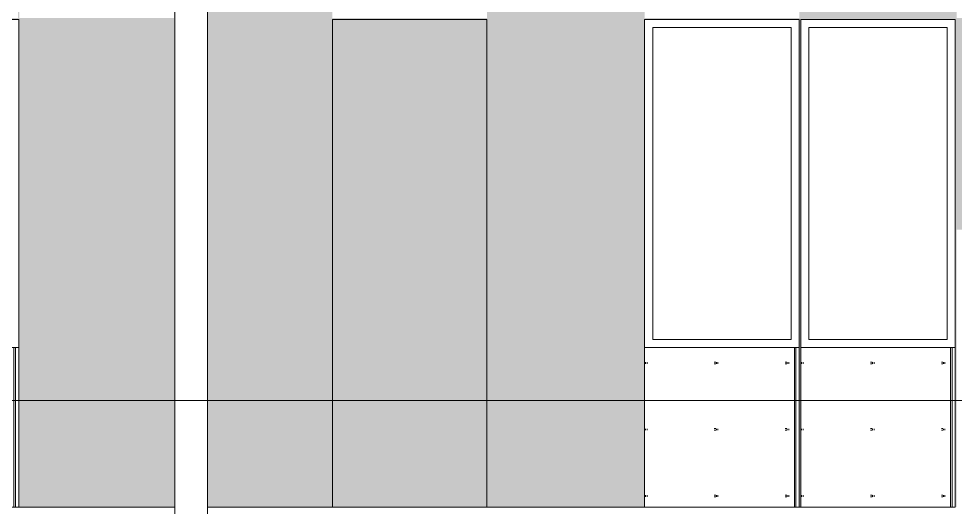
# Model space of a CAD drawing. Header units: inches. Extents: x 1747 to 7619, y -160 to 618.
# Drawn here: x 6730.8 to 6961.2, y 109.7 to 229.9 of the extents above; entities that cross this region are included whole.
import ezdxf

# ---------------------------------------------------------------- set-up
doc = ezdxf.new("R2010")
doc.units = ezdxf.units.IN
doc.header["$MEASUREMENT"] = 0
doc.linetypes.add('Grid Line 1_2_', pattern=[0.875, 0.5, -0.125, 0.125, -0.125])
for name, color, linetype, lineweight in [('0-4', 10, 'Continuous', 5), ('A-FLOR-LEVL-1', 51, 'Grid Line 1_2_', 9), ('A-GENM', 5, 'Continuous', 9), ('A-GLAZ', 151, 'Continuous', 13), ('A-GLAZ-1', 151, 'Continuous', 9), ('A-WALL', 113, 'Continuous', 13), ('A-WALL-PATT-1', 111, 'Continuous', 9)]:
    doc.layers.add(name, color=color, linetype=linetype, lineweight=lineweight)

# ---------------------------------------------------------------- blocks, each defined once
blk = doc.blocks.new('CTR - 2nd Phase_rvt-2-BUILDING ELEVATION - NORTH')
at = {"layer": 'A-FLOR-LEVL-1'}
blk.add_line((-12558.48, 136), (-9609.49, 136), dxfattribs=at)
blk = doc.blocks.new('CTR - 1st Phase - Common Walls_rvt-2-BUILDING ELEVATION - NORTH')
at = {"layer": 'A-FLOR-LEVL-1'}
blk.add_line((-12558.48, 136), (-9609.49, 136), dxfattribs=at)
blk = doc.blocks.new('_THE_ WINDOW _ DOOR - hvac panel - 2nd floor-2113876-BUILDING ELEVATION - NORTH')
at = {"layer": 'A-GLAZ-1'}
h = blk.add_hatch(dxfattribs=at)
h.set_pattern_fill('FP_40', color=256, style=0, pattern_type=2)
h.set_pattern_definition([(0, (-11715.189, 174.437), (1, 1), [0.5, -1.5]), (90, (-11714.939, 174.187), (-1, 1), [0.5, -1.5])])
h.paths.add_polyline_path([(-11702.38, 109.75), (-11702.38, 229.75), (-11740.4, 229.75), (-11740.4, 109.75)], flags=0)
at = {"layer": 'A-GLAZ'}
for p, q in [((-11702.38, 229.75), (-11740.4, 229.75)), ((-11740.4, 109.75), (-11740.4, 229.75)), ((-11702.38, 229.75), (-11702.38, 109.75)), ((-11702.38, 109.75), (-11740.4, 109.75))]:
    blk.add_line(p, q, dxfattribs=at)
blk = doc.blocks.new('_THE_ WINDOW _ DOOR - Window - 2nd Floor-2113388-BUILDING ELEVATION - NORTH')
at = {"layer": 'A-GLAZ-1'}
h = blk.add_hatch(dxfattribs=at)
h.set_pattern_fill('FP_41', color=256, style=0, pattern_type=2)
h.set_pattern_definition([(0, (-12046.24, 167.18), (-38.4, 120.38), [0.392, -38.007]), (0, (-12046.24, 167.57), (-38.4, 120.38), [0.392, -38.007]), (0, (-12046.24, 183.54), (-38.4, 120.38), [0.392, -38.007]), (0, (-12046.24, 183.93), (-38.4, 120.38), [0.392, -38.007]), (0, (-12046.24, 199.89), (-38.4, 120.38), [0.392, -38.007]), (0, (-12046.24, 200.29), (-38.4, 120.38), [0.392, -38.007]), (0, (-12046.24, 216.25), (-38.4, 120.38), [0.392, -38.007]), (0, (-12046.24, 216.64), (-38.4, 120.38), [0.392, -38.007]), (0, (-12046.24, 232.61), (-38.4, 120.38), [0.392, -38.007]), (0, (-12046.24, 233), (-38.4, 120.38), [0.392, -38.007]), (0, (-12046.24, 248.96), (-38.4, 120.38), [0.392, -38.007]), (0, (-12046.24, 249.36), (-38.4, 120.375), [0.392, -38.007]), (0, (-12046.24, 265.32), (-38.4, 120.375), [0.392, -38.007]), (0, (-12046.24, 265.71), (-38.4, 120.375), [0.392, -38.007]), (0, (-12046.24, 281.68), (-38.4, 120.375), [0.392, -38.007]), (0, (-12046.24, 282.07), (-38.4, 120.375), [0.392, -38.007]), (0, (-12028.79, 167.18), (-38.4, 120.38), [0.392, -38.007]), (0, (-12028.79, 167.57), (-38.4, 120.38), [0.392, -38.007]), (0, (-12028.79, 183.54), (-38.4, 120.38), [0.392, -38.007]), (0, (-12028.79, 183.93), (-38.4, 120.38), [0.392, -38.007]), (0, (-12028.79, 199.89), (-38.4, 120.38), [0.392, -38.007]), (0, (-12028.79, 200.29), (-38.4, 120.38), [0.392, -38.007]), (0, (-12028.79, 216.25), (-38.4, 120.38), [0.392, -38.007]), (0, (-12028.79, 216.64), (-38.4, 120.38), [0.392, -38.007]), (0, (-12028.79, 232.61), (-38.4, 120.38), [0.392, -38.007]), (0, (-12028.79, 233), (-38.4, 120.38), [0.392, -38.007]), (0, (-12028.79, 248.96), (-38.4, 120.375), [0.392, -38.007]), (0, (-12028.79, 249.36), (-38.4, 120.375), [0.392, -38.007]), (0, (-12028.79, 265.32), (-38.4, 120.375), [0.392, -38.007]), (0, (-12028.79, 265.71), (-38.4, 120.375), [0.392, -38.007]), (0, (-12028.79, 281.68), (-38.4, 120.375), [0.392, -38.007]), (0, (-12028.79, 282.07), (-38.4, 120.375), [0.392, -38.007]), (0, (-12011.34, 167.18), (-38.4, 120.38), [0.392, -38.007]), (0, (-12011.34, 167.57), (-38.4, 120.38), [0.392, -38.007]), (0, (-12011.34, 183.54), (-38.4, 120.38), [0.392, -38.007]), (0, (-12011.34, 183.93), (-38.4, 120.38), [0.392, -38.007]), (0, (-12011.34, 199.89), (-38.4, 120.38), [0.392, -38.007]), (0, (-12011.34, 200.29), (-38.4, 120.38), [0.392, -38.007]), (0, (-12011.34, 216.25), (-38.4, 120.38), [0.392, -38.007]), (0, (-12011.34, 216.64), (-38.4, 120.38), [0.392, -38.007]), (0, (-12011.34, 232.61), (-38.4, 120.38), [0.392, -38.007]), (0, (-12011.34, 233), (-38.4, 120.38), [0.392, -38.007]), (0, (-12011.34, 248.96), (-38.4, 120.375), [0.392, -38.007]), (0, (-12011.34, 249.36), (-38.4, 120.375), [0.392, -38.007]), (0, (-12011.34, 265.32), (-38.4, 120.375), [0.392, -38.007]), (0, (-12011.34, 265.71), (-38.4, 120.375), [0.392, -38.007]), (0, (-12011.34, 281.68), (-38.4, 120.375), [0.392, -38.007]), (0, (-12011.34, 282.07), (-38.4, 120.375), [0.392, -38.007]), (90, (-12047.977, 164.625), (-38.4, 2e-15), [120, -0.375]), (90, (-12047.602, 164.625), (-38.4, 2e-15), [120, -0.375]), (90, (-12046.236, 167.18), (-38.4, 2e-15), [0.392, -119.982]), (90, (-12046.236, 183.536), (-38.4, 2e-15), [0.392, -119.982]), (90, (-12046.236, 199.893), (-38.4, 2e-15), [0.392, -119.982]), (90, (-12046.236, 216.25), (-38.4, 2e-15), [0.392, -119.982]), (90, (-12046.236, 232.607), (-38.4, 2e-15), [0.392, -119.982]), (90, (-12046.236, 248.964), (-38.4, 2e-15), [0.392, -119.982]), (90, (-12046.236, 265.322), (-38.4, 2e-15), [0.392, -119.982]), (90, (-12046.236, 281.68), (-38.4, 2e-15), [0.392, -119.982]), (90, (-12045.843, 167.18), (-38.4, 2e-15), [0.392, -119.982]), (90, (-12045.843, 183.536), (-38.4, 2e-15), [0.392, -119.982]), (90, (-12045.843, 199.893), (-38.4, 2e-15), [0.392, -119.982]), (90, (-12045.843, 216.25), (-38.4, 2e-15), [0.392, -119.982]), (90, (-12045.843, 232.607), (-38.4, 2e-15), [0.392, -119.982]), (90, (-12045.843, 248.964), (-38.4, 2e-15), [0.392, -119.982]), (90, (-12045.843, 265.322), (-38.4, 2e-15), [0.392, -119.982]), (90, (-12045.843, 281.68), (-38.4, 2e-15), [0.392, -119.982]), (90, (-12028.786, 167.18), (-38.4, 2e-15), [0.392, -119.982]), (90, (-12028.786, 183.536), (-38.4, 2e-15), [0.392, -119.982]), (90, (-12028.786, 199.893), (-38.4, 2e-15), [0.392, -119.982]), (90, (-12028.786, 216.25), (-38.4, 2e-15), [0.392, -119.982]), (90, (-12028.786, 232.607), (-38.4, 2e-15), [0.392, -119.982]), (90, (-12028.786, 248.964), (-38.4, 2e-15), [0.392, -119.982]), (90, (-12028.786, 265.322), (-38.4, 2e-15), [0.392, -119.982]), (90, (-12028.786, 281.68), (-38.4, 2e-15), [0.392, -119.982]), (90, (-12028.393, 167.18), (-38.4, 2e-15), [0.392, -119.982]), (90, (-12028.393, 183.536), (-38.4, 2e-15), [0.392, -119.982]), (90, (-12028.393, 199.893), (-38.4, 2e-15), [0.392, -119.982]), (90, (-12028.393, 216.25), (-38.4, 2e-15), [0.392, -119.982]), (90, (-12028.393, 232.607), (-38.4, 2e-15), [0.392, -119.982]), (90, (-12028.393, 248.964), (-38.4, 2e-15), [0.392, -119.982]), (90, (-12028.393, 265.322), (-38.4, 2e-15), [0.392, -119.982]), (90, (-12028.393, 281.68), (-38.4, 2e-15), [0.392, -119.982]), (90, (-12011.336, 167.18), (-38.4, 2e-15), [0.392, -119.982]), (90, (-12011.336, 183.536), (-38.4, 2e-15), [0.392, -119.982]), (90, (-12011.336, 199.893), (-38.4, 2e-15), [0.392, -119.982]), (90, (-12011.336, 216.25), (-38.4, 2e-15), [0.392, -119.982]), (90, (-12011.336, 232.607), (-38.4, 2e-15), [0.392, -119.982]), (90, (-12011.336, 248.964), (-38.4, 2e-15), [0.392, -119.982]), (90, (-12011.336, 265.322), (-38.4, 2e-15), [0.392, -119.982]), (90, (-12011.336, 281.68), (-38.4, 2e-15), [0.392, -119.982]), (90, (-12010.943, 167.18), (-38.4, 2e-15), [0.392, -119.982]), (90, (-12010.943, 183.536), (-38.4, 2e-15), [0.392, -119.982]), (90, (-12010.943, 199.893), (-38.4, 2e-15), [0.392, -119.982]), (90, (-12010.943, 216.25), (-38.4, 2e-15), [0.392, -119.982]), (90, (-12010.943, 232.607), (-38.4, 2e-15), [0.392, -119.982]), (90, (-12010.943, 248.964), (-38.4, 2e-15), [0.392, -119.982]), (90, (-12010.943, 265.322), (-38.4, 2e-15), [0.392, -119.982]), (90, (-12010.943, 281.68), (-38.4, 2e-15), [0.392, -119.982]), (180, (-12009.58, 164.25), (-38.4, 120.38), [38.025, -0.375]), (180, (-12009.58, 164.62), (-38.4, 120.38), [38.025, -0.375])])
h.paths.add_polyline_path([(-12074.28, 109.75), (-12047.98, 109.75), (-12047.98, 149), (-12086, 149), (-12086, 109.75)], flags=0)
at = {"layer": 'A-GLAZ'}
for p, q in [((-12047.98, 229.75), (-12086, 229.75)), ((-12086, 229.75), (-12086, 149)), ((-12047.98, 149), (-12047.98, 229.75)), ((-12084, 151), (-12084, 227.75)), ((-12084, 227.75), (-12049.98, 227.75)), ((-12049.98, 227.75), (-12049.98, 151)), ((-12049.98, 151), (-12084, 151)), ((-12086, 149), (-12047.98, 149)), ((-12086, 149), (-12086, 109.75)), ((-12047.98, 109.75), (-12047.98, 149)), ((-12086, 109.75), (-12047.98, 109.75))]:
    blk.add_line(p, q, dxfattribs=at)
blk = doc.blocks.new('077123 - Manufactured Gutters and Downspouts - 077123 - Manufactured Gutters and Downspouts-2024313-BUILDING ELEVATION - NORTH')
at = {"layer": 'A-GENM'}
for p, q in [((-10434.99, 102.78), (-10434.99, 353.15)), ((-10426.99, 353.15), (-10426.99, 102.78))]:
    blk.add_line(p, q, dxfattribs=at)

msp = doc.modelspace()

# ---------------------------------------------------------------- hatches: boundary and pattern name
at = {"layer": 'A-WALL-PATT-1'}
h = msp.add_hatch(dxfattribs=at)
h.set_pattern_fill('FP_30', color=256, style=0, pattern_type=2)
h.set_pattern_definition([(0, (7193.2, 112.3), (-38.4, 120.375), [0.392, -38.007]), (0, (7193.2, 112.7), (-38.4, 120.375), [0.392, -38.007]), (0, (7193.2, 128.66), (-38.4, 120.375), [0.392, -38.007]), (0, (7193.2, 129.05), (-38.4, 120.375), [0.392, -38.007]), (0, (7193.2, 145.02), (-38.4, 120.375), [0.392, -38.007]), (0, (7193.2, 145.41), (-38.4, 120.375), [0.392, -38.007]), (0, (7193.2, 161.38), (-38.4, 120.375), [0.392, -38.007]), (0, (7193.2, 161.77), (-38.4, 120.375), [0.392, -38.007]), (0, (7193.2, 177.73), (-38.4, 120.375), [0.392, -38.007]), (0, (7193.2, 178.12), (-38.4, 120.375), [0.392, -38.007]), (0, (7193.2, 194.09), (-38.4, 120.375), [0.392, -38.007]), (0, (7193.2, 194.48), (-38.4, 120.375), [0.392, -38.007]), (0, (7193.2, 210.45), (-38.4, 120.375), [0.392, -38.007]), (0, (7193.2, 210.84), (-38.4, 120.375), [0.392, -38.007]), (0, (7193.2, 226.8), (-38.4, 120.375), [0.392, -38.007]), (0, (7193.2, 227.2), (-38.4, 120.375), [0.392, -38.007]), (0, (7210.65, 112.3), (-38.4, 120.375), [0.392, -38.007]), (0, (7210.65, 112.7), (-38.4, 120.375), [0.392, -38.007]), (0, (7210.65, 128.66), (-38.4, 120.375), [0.392, -38.007]), (0, (7210.65, 129.05), (-38.4, 120.375), [0.392, -38.007]), (0, (7210.65, 145.02), (-38.4, 120.375), [0.392, -38.007]), (0, (7210.65, 145.41), (-38.4, 120.375), [0.392, -38.007]), (0, (7210.65, 161.38), (-38.4, 120.375), [0.392, -38.007]), (0, (7210.65, 161.77), (-38.4, 120.375), [0.392, -38.007]), (0, (7210.65, 177.73), (-38.4, 120.375), [0.392, -38.007]), (0, (7210.65, 178.12), (-38.4, 120.375), [0.392, -38.007]), (0, (7210.65, 194.09), (-38.4, 120.375), [0.392, -38.007]), (0, (7210.65, 194.48), (-38.4, 120.375), [0.392, -38.007]), (0, (7210.65, 210.45), (-38.4, 120.375), [0.392, -38.007]), (0, (7210.65, 210.84), (-38.4, 120.375), [0.392, -38.007]), (0, (7210.65, 226.8), (-38.4, 120.375), [0.392, -38.007]), (0, (7210.65, 227.2), (-38.4, 120.375), [0.392, -38.007]), (0, (7228.1, 112.3), (-38.4, 120.375), [0.392, -38.007]), (0, (7228.1, 112.7), (-38.4, 120.375), [0.392, -38.007]), (0, (7228.1, 128.66), (-38.4, 120.375), [0.392, -38.007]), (0, (7228.1, 129.05), (-38.4, 120.375), [0.392, -38.007]), (0, (7228.1, 145.02), (-38.4, 120.375), [0.392, -38.007]), (0, (7228.1, 145.41), (-38.4, 120.375), [0.392, -38.007]), (0, (7228.1, 161.38), (-38.4, 120.375), [0.392, -38.007]), (0, (7228.1, 161.77), (-38.4, 120.375), [0.392, -38.007]), (0, (7228.1, 177.73), (-38.4, 120.375), [0.392, -38.007]), (0, (7228.1, 178.12), (-38.4, 120.375), [0.392, -38.007]), (0, (7228.1, 194.09), (-38.4, 120.375), [0.392, -38.007]), (0, (7228.1, 194.48), (-38.4, 120.375), [0.392, -38.007]), (0, (7228.1, 210.45), (-38.4, 120.375), [0.392, -38.007]), (0, (7228.1, 210.84), (-38.4, 120.375), [0.392, -38.007]), (0, (7228.1, 226.8), (-38.4, 120.375), [0.392, -38.007]), (0, (7228.1, 227.2), (-38.4, 120.375), [0.392, -38.007]), (90, (7191.46, 109.75), (-38.4, 2e-15), [120, -0.375]), (90, (7191.834, 109.75), (-38.4, 2e-15), [120, -0.375]), (90, (7193.2, 112.304), (-38.4, 2e-15), [0.392, -119.982]), (90, (7193.2, 128.66), (-38.4, 2e-15), [0.392, -119.982]), (90, (7193.2, 145.018), (-38.4, 2e-15), [0.392, -119.982]), (90, (7193.2, 161.375), (-38.4, 2e-15), [0.392, -119.982]), (90, (7193.2, 177.732), (-38.4, 2e-15), [0.392, -119.982]), (90, (7193.2, 194.09), (-38.4, 2e-15), [0.392, -119.982]), (90, (7193.2, 210.447), (-38.4, 2e-15), [0.392, -119.982]), (90, (7193.2, 226.804), (-38.4, 2e-15), [0.392, -119.982]), (90, (7193.593, 112.304), (-38.4, 2e-15), [0.392, -119.982]), (90, (7193.593, 128.66), (-38.4, 2e-15), [0.392, -119.982]), (90, (7193.593, 145.018), (-38.4, 2e-15), [0.392, -119.982]), (90, (7193.593, 161.375), (-38.4, 2e-15), [0.392, -119.982]), (90, (7193.593, 177.732), (-38.4, 2e-15), [0.392, -119.982]), (90, (7193.593, 194.09), (-38.4, 2e-15), [0.392, -119.982]), (90, (7193.593, 210.447), (-38.4, 2e-15), [0.392, -119.982]), (90, (7193.593, 226.804), (-38.4, 2e-15), [0.392, -119.982]), (90, (7210.65, 112.304), (-38.4, 2e-15), [0.392, -119.982]), (90, (7210.65, 128.66), (-38.4, 2e-15), [0.392, -119.982]), (90, (7210.65, 145.018), (-38.4, 2e-15), [0.392, -119.982]), (90, (7210.65, 161.375), (-38.4, 2e-15), [0.392, -119.982]), (90, (7210.65, 177.732), (-38.4, 2e-15), [0.392, -119.982]), (90, (7210.65, 194.09), (-38.4, 2e-15), [0.392, -119.982]), (90, (7210.65, 210.447), (-38.4, 2e-15), [0.392, -119.982]), (90, (7210.65, 226.804), (-38.4, 2e-15), [0.392, -119.982]), (90, (7211.043, 112.304), (-38.4, 2e-15), [0.392, -119.982]), (90, (7211.043, 128.66), (-38.4, 2e-15), [0.392, -119.982]), (90, (7211.043, 145.018), (-38.4, 2e-15), [0.392, -119.982]), (90, (7211.043, 161.375), (-38.4, 2e-15), [0.392, -119.982]), (90, (7211.043, 177.732), (-38.4, 2e-15), [0.392, -119.982]), (90, (7211.043, 194.09), (-38.4, 2e-15), [0.392, -119.982]), (90, (7211.043, 210.447), (-38.4, 2e-15), [0.392, -119.982]), (90, (7211.043, 226.804), (-38.4, 2e-15), [0.392, -119.982]), (90, (7228.1, 112.304), (-38.4, 2e-15), [0.392, -119.982]), (90, (7228.1, 128.66), (-38.4, 2e-15), [0.392, -119.982]), (90, (7228.1, 145.018), (-38.4, 2e-15), [0.392, -119.982]), (90, (7228.1, 161.375), (-38.4, 2e-15), [0.392, -119.982]), (90, (7228.1, 177.732), (-38.4, 2e-15), [0.392, -119.982]), (90, (7228.1, 194.09), (-38.4, 2e-15), [0.392, -119.982]), (90, (7228.1, 210.447), (-38.4, 2e-15), [0.392, -119.982]), (90, (7228.1, 226.804), (-38.4, 2e-15), [0.392, -119.982]), (90, (7228.493, 112.304), (-38.4, 2e-15), [0.392, -119.982]), (90, (7228.493, 128.66), (-38.4, 2e-15), [0.392, -119.982]), (90, (7228.493, 145.018), (-38.4, 2e-15), [0.392, -119.982]), (90, (7228.493, 161.375), (-38.4, 2e-15), [0.392, -119.982]), (90, (7228.493, 177.732), (-38.4, 2e-15), [0.392, -119.982]), (90, (7228.493, 194.09), (-38.4, 2e-15), [0.392, -119.982]), (90, (7228.493, 210.447), (-38.4, 2e-15), [0.392, -119.982]), (90, (7228.493, 226.804), (-38.4, 2e-15), [0.392, -119.982]), (180, (7229.86, 109.38), (-38.4, 120.375), [38.025, -0.375]), (180, (7229.86, 109.75), (-38.4, 120.375), [38.025, -0.375])])
h.paths.add_polyline_path([(5094.5213, 109.75), (5118.2338, 109.75), (5118.2338, 229.75), (5156.2588, 229.75), (5156.2588, 109.75), (5156.6338, 109.75), (5156.6338, 229.75), (5194.6588, 229.75), (5194.6588, 109.75), (5233.6213, 109.75), (5233.6213, 178), (5272.0213, 178), (5272.0213, 229.75), (5310.0463, 229.75), (5310.0463, 178), (5348.4463, 178), (5348.4463, 109.75), (5348.6338, 109.75), (5348.6338, 350.5), (5094.5213, 350.5), (5094.5213, 350.125), (5195.0338, 350.125), (5195.0338, 230.125), (5094.5213, 230.125), (5094.5213, 148.5015)], flags=0)
h.paths.add_polyline_path([(7115.2213, 109.75), (7115.2213, 229.75), (7153.2463, 229.75), (7153.2463, 109.75), (7153.6213, 109.75), (7153.6213, 229.75), (7191.6463, 229.75), (7191.6463, 109.75), (7224.0463, 109.75), (7224.0463, 230.125), (7115.0338, 230.125), (7115.0338, 350.125), (7224.0463, 350.125), (7224.0463, 350.5), (7084.4463, 350.5), (7084.4463, 109.75)], flags=0)
h.paths.add_polyline_path([(6923.2213, 109.75), (6923.2213, 229.75), (6961.2463, 229.75), (6961.2463, 109.75), (6961.6213, 109.75), (6961.6213, 178), (7000.0213, 178), (7000.0213, 229.75), (7038.0463, 229.75), (7038.0463, 178), (7038.4213, 178), (7038.4213, 229.75), (7076.4463, 229.75), (7076.4463, 230.125), (6961.6213, 230.125), (6961.6213, 310), (6999.8338, 310), (6999.8338, 350.125), (7037.8588, 350.125), (7037.8588, 310), (7038.2338, 310), (7038.2338, 350.125), (7076.2588, 350.125), (7076.2588, 310), (7076.4463, 310), (7076.4463, 350.5), (6777.2463, 350.5), (6777.2463, 109.75), (6808.0213, 109.75), (6808.0213, 229.75), (6846.0463, 229.75), (6846.0463, 109.75), (6884.8213, 109.75), (6884.8213, 229.75), (6922.8463, 229.75), (6922.8463, 109.75)], flags=0)
h.paths.add_polyline_path([(5779.4713, 109.75), (5801.0588, 109.75), (5801.0588, 350.5), (5356.6338, 350.5), (5356.6338, 109.75), (5387.2213, 109.75), (5387.2213, 229.75), (5425.2463, 229.75), (5425.2463, 109.75), (5463.8338, 109.75), (5463.8338, 229.75), (5501.8588, 229.75), (5501.8588, 109.75), (5540.8213, 109.75), (5540.8213, 229.75), (5578.8463, 229.75), (5578.8463, 109.75), (5579.2213, 109.75), (5579.2213, 229.75), (5617.2463, 229.75), (5617.2463, 109.75), (5647.0213, 109.75), (5647.0213, 229.75), (5779.4713, 229.75), (5779.4713, 190.56)], flags=0)
h.paths.add_polyline_path([(5809.0588, 109.75), (5809.9963, 109.75), (5809.9963, 229.75), (5848.0213, 229.75), (5848.0213, 178), (5848.3963, 178), (5848.3963, 229.75), (5924.4463, 229.75), (5924.4463, 178), (5962.8463, 178), (5962.8463, 109.75), (5963.2213, 109.75), (5963.2213, 229.75), (6001.2463, 229.75), (6001.2463, 109.75), (6001.6213, 109.75), (6001.6213, 229.75), (6039.6463, 229.75), (6039.6463, 109.75), (6108.2588, 109.75), (6108.2588, 350.5), (5809.0588, 350.5), (5809.0588, 147.7945)], flags=0)
h.paths.add_polyline_path([(6769.2463, 109.75), (6769.2463, 350.5), (6423.4588, 350.5), (6423.4588, 109.75), (6423.6463, 109.75), (6423.6463, 229.75), (6461.6713, 229.75), (6461.6713, 109.75), (6462.4213, 109.75), (6462.4213, 229.75), (6500.4463, 229.75), (6500.4463, 109.75), (6500.8213, 109.75), (6500.8213, 229.75), (6538.8463, 229.75), (6538.8463, 109.75), (6539.0338, 109.75), (6539.0338, 229.75), (6577.0588, 229.75), (6577.0588, 109.75), (6577.6213, 109.75), (6577.6213, 229.75), (6615.6463, 229.75), (6615.6463, 109.75), (6692.8213, 109.75), (6692.8213, 229.75), (6730.8463, 229.75), (6730.8463, 109.75)], flags=0)
h.paths.add_polyline_path([(6116.2588, 109.75), (6155.2213, 109.75), (6155.2213, 229.75), (6193.2463, 229.75), (6193.2463, 109.75), (6193.6213, 109.75), (6193.6213, 229.75), (6231.6463, 229.75), (6231.6463, 109.75), (6232.0213, 109.75), (6232.0213, 229.75), (6270.0463, 229.75), (6270.0463, 109.75), (6270.4213, 109.75), (6270.4213, 229.75), (6308.4463, 229.75), (6308.4463, 109.75), (6415.4588, 109.75), (6415.4588, 350.5), (6116.2588, 350.5), (6116.2588, 122.9819)], flags=0)
h.paths.add_polyline_path([(6846.0463, 230.125), (6808.0213, 230.125), (6808.0213, 350.125), (6846.0463, 350.125), (6846.0463, 265.75)], flags=0)
h.paths.add_polyline_path([(6920.8463, 230.125), (6884.8213, 230.125), (6884.8213, 350.125), (6922.8463, 350.125), (6922.8463, 230.125)], flags=0)
h.paths.add_polyline_path([(6730.6588, 230.125), (6692.6338, 230.125), (6692.6338, 350.125), (6730.6588, 350.125), (6730.6588, 269)], flags=0)
h.paths.add_polyline_path([(6731.2213, 230.125), (6731.0338, 230.125), (6731.0338, 350.125), (6769.0588, 350.125), (6769.0588, 230.125), (6737.601, 230.125)], flags=0)
h.paths.add_polyline_path([(6579.6213, 230.125), (6577.4338, 230.125), (6577.4338, 350.125), (6615.4588, 350.125), (6615.4588, 230.125)], flags=0)
h.paths.add_polyline_path([(6464.713, 230.125), (6462.4213, 230.125), (6462.4213, 350.125), (6500.4463, 350.125), (6500.4463, 310), (6500.6338, 310), (6500.6338, 350.125), (6538.6588, 350.125), (6538.6588, 310), (6577.2463, 310), (6577.2463, 230.125), (6466.6713, 230.125)], flags=0)
h.paths.add_polyline_path([(6461.8588, 230.125), (6423.8338, 230.125), (6423.8338, 350.125), (6461.8588, 350.125), (6461.8588, 232.6185)], flags=0)
h.paths.add_polyline_path([(6346.4713, 230.125), (6270.4213, 230.125), (6270.4213, 350.125), (6346.4713, 350.125), (6346.4713, 269.375)], flags=0)
h.paths.add_polyline_path([(6120.259, 230.125), (6116.4463, 230.125), (6116.4463, 350.125), (6154.4713, 350.125), (6154.4713, 230.125)], flags=0)
h.paths.add_polyline_path([(6157.2213, 230.125), (6155.2213, 230.125), (6155.2213, 350.125), (6193.2463, 350.125), (6193.2463, 230.125), (6191.2463, 230.125)], flags=0)
h.paths.add_polyline_path([(6232.0213, 230.125), (6232.0213, 350.125), (6270.0463, 350.125), (6270.0463, 230.125), (6249.4293, 230.125)], flags=0)
h.paths.add_polyline_path([(6037.6463, 230.125), (6001.6213, 230.125), (6001.6213, 350.125), (6039.6463, 350.125), (6039.6463, 230.125)], flags=0)
h.paths.add_polyline_path([(5651.3963, 230.125), (5540.8213, 230.125), (5540.8213, 350.125), (5578.8463, 350.125), (5578.8463, 310), (5579.2213, 310), (5579.2213, 350.125), (5617.2463, 350.125), (5617.2463, 310), (5655.6463, 310), (5655.6463, 230.125), (5654.8963, 230.125)], flags=0)
h.paths.add_polyline_path([(6001.2463, 230.125), (5963.2213, 230.125), (5963.2213, 350.125), (6001.2463, 350.125), (6001.2463, 265.75)], flags=0)
h.paths.add_polyline_path([(5886.4213, 230.125), (5886.2338, 230.125), (5886.2338, 350.125), (5924.2588, 350.125), (5924.2588, 230.125), (5888.4213, 230.125)], flags=0)
h.paths.add_polyline_path([(5811.9963, 230.125), (5809.4338, 230.125), (5809.4338, 350.125), (5847.4588, 350.125), (5847.4588, 230.125)], flags=0)
h.paths.add_polyline_path([(5389.2213, 230.125), (5387.2213, 230.125), (5387.2213, 350.125), (5425.2463, 350.125), (5425.2463, 230.125), (5423.2463, 230.125)], flags=0)
h.paths.add_polyline_path([(5501.8588, 230.125), (5463.8338, 230.125), (5463.8338, 350.125), (5501.8588, 350.125), (5501.8588, 265.75)], flags=0)
h.paths.add_polyline_path([(5308.0463, 230.125), (5272.0213, 230.125), (5272.0213, 350.125), (5310.0463, 350.125), (5310.0463, 230.125)], flags=0)
h.paths.add_polyline_path([(5233.6213, 230.125), (5233.6213, 350.125), (5271.6463, 350.125), (5271.6463, 230.125), (5259.124, 230.125)], flags=0)

# ---------------------------------------------------------------- linework, layer by layer
at = {"layer": 'A-FLOR-LEVL-1'}
msp.add_line((4646.5044, 136), (7593.9954, 136), dxfattribs=at)
at = {"layer": 'A-WALL'}
for p, q in [((6808.0213, 109.75), (6808.0213, 229.75)), ((6808.0213, 229.75), (6846.0463, 229.75)), ((6846.0463, 229.75), (6846.0463, 109.75)), ((6730.8463, 149), (6730.8463, 109.75)), ((6884.8213, 109.75), (6884.8213, 149)), ((6922.8463, 149), (6922.8463, 109.75)), ((6923.2213, 109.75), (6923.2213, 149)), ((6730.8463, 109.75), (6769.2463, 109.75)), ((6777.2463, 109.75), (6808.0213, 109.75)), ((6846.0463, 109.75), (6884.8213, 109.75)), ((6922.8463, 109.75), (6923.2213, 109.75))]:
    msp.add_line(p, q, dxfattribs=at)

# ---------------------------------------------------------------- block references
at = {"layer": '0-4'}
for name in ['CTR - 2nd Phase_rvt-2-BUILDING ELEVATION - NORTH', 'CTR - 1st Phase - Common Walls_rvt-2-BUILDING ELEVATION - NORTH']:
    msp.add_blockref(name, (17204.2357, 0), dxfattribs=at)
at = {"layer": 'A-GENM'}
msp.add_blockref('077123 - Manufactured Gutters and Downspouts - 077123 - Manufactured Gutters and Downspouts-2024313-BUILDING ELEVATION - NORTH', (17204.2357, 0), dxfattribs=at)
at = {"layer": 'A-GLAZ'}
for name, p in [('_THE_ WINDOW _ DOOR - Window - 2nd Floor-2113388-BUILDING ELEVATION - NORTH', (18778.8232, 0)), ('_THE_ WINDOW _ DOOR - hvac panel - 2nd floor-2113876-BUILDING ELEVATION - NORTH', (18548.4232, 0)), ('_THE_ WINDOW _ DOOR - Window - 2nd Floor-2113388-BUILDING ELEVATION - NORTH', (18970.8232, 0)), ('_THE_ WINDOW _ DOOR - Window - 2nd Floor-2113388-BUILDING ELEVATION - NORTH', (19009.2232, 0))]:
    msp.add_blockref(name, p, dxfattribs=at)

doc.saveas('drawing.dxf')
